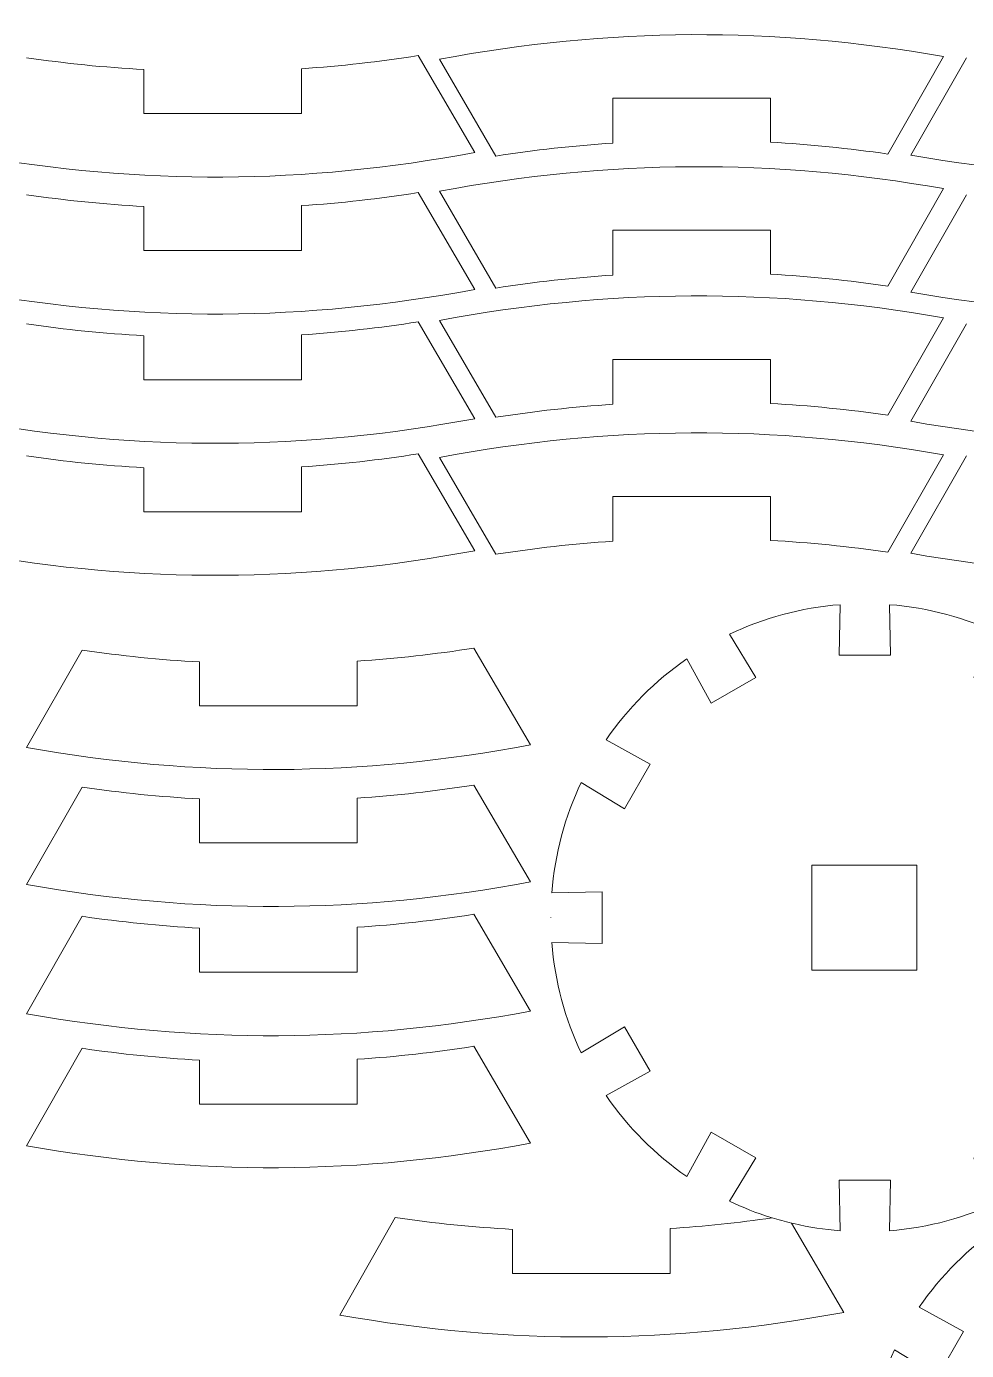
# Model space of a CAD drawing. Header units: centimetres. Extents: x -226 to -75, y 0 to 222.
# Drawn here: x -209.18 to -204.71, y 79.47 to 85.77 of the extents above; entities that cross this region are included whole.
import ezdxf

# ---------------------------------------------------------------- set-up
doc = ezdxf.new("R2010")
doc.units = ezdxf.units.CM
doc.header["$MEASUREMENT"] = 0
doc.layers.add('layer 1', color=7, linetype='Continuous')

msp = doc.modelspace()

# ---------------------------------------------------------------- linework, layer by layer
at = {"layer": 'layer 1', "color": 242, "lineweight": 9}
for points in [[(-207.21441, 85.61864), (-206.40348, 85.77051), (-205.62861, 85.77457), (-204.81616, 85.63116)], [(-207.87088, 85.57372), (-207.6844, 85.58599), (-207.49947, 85.60667), (-207.31486, 85.63574)], [(-207.31487, 85.63573), (-207.31487, 85.63573), (-207.04553, 85.17486), (-207.04553, 85.17486)], [(-209.17929, 85.62594), (-208.9938, 85.59874), (-208.80806, 85.57998), (-208.62088, 85.56964)], [(-207.87088, 85.57372), (-207.87088, 85.57372), (-207.87088, 85.36032), (-207.87088, 85.36032)], [(-206.94508, 85.15769), (-206.94508, 85.15769), (-207.21442, 85.61863), (-207.21442, 85.61863)], [(-204.81615, 85.63118), (-204.81615, 85.63118), (-205.08062, 85.16745), (-205.08062, 85.16745)], [(-204.97059, 85.16223), (-204.97059, 85.16223), (-204.70608, 85.62596), (-204.70608, 85.62596)], [(-208.62088, 85.36033), (-208.62088, 85.36033), (-208.62088, 85.56966), (-208.62088, 85.56966)], [(-206.38907, 85.2197), (-206.38907, 85.2197), (-206.38907, 85.43309), (-206.38907, 85.43309)], [(-206.38907, 85.43309), (-206.38907, 85.43309), (-205.63907, 85.43309), (-205.63907, 85.43309)], [(-205.63908, 85.43309), (-205.63908, 85.43309), (-205.63908, 85.22368), (-205.63908, 85.22368)], [(-207.87088, 85.36033), (-207.87088, 85.36033), (-208.62088, 85.36033), (-208.62088, 85.36033)], [(-206.38907, 85.2197), (-206.57552, 85.20735), (-206.76048, 85.18675), (-206.94509, 85.15768)], [(-205.08062, 85.16747), (-205.26611, 85.19467), (-205.45189, 85.21337), (-205.63907, 85.2237)], [(-207.04554, 85.17484), (-207.85647, 85.0229), (-208.63131, 85.01884), (-209.44379, 85.16225)], [(-207.21441, 84.99033), (-206.40348, 85.14227), (-205.62861, 85.14632), (-204.81616, 85.00285)], [(-202.57232, 85.17484), (-203.38325, 85.0229), (-204.15809, 85.01884), (-204.97058, 85.16225)], [(-209.17929, 84.97406), (-208.9938, 84.94686), (-208.80806, 84.92817), (-208.62088, 84.91783)], [(-207.87088, 84.92183), (-207.6844, 84.93418), (-207.49947, 84.95478), (-207.31486, 84.98385)], [(-207.31487, 84.98385), (-207.31487, 84.98385), (-207.04553, 84.52298), (-207.04553, 84.52298)], [(-206.94508, 84.52944), (-206.94508, 84.52944), (-207.21442, 84.99031), (-207.21442, 84.99031)], [(-204.81615, 85.00286), (-204.81615, 85.00286), (-205.08062, 84.53914), (-205.08062, 84.53914)], [(-204.97059, 84.51035), (-204.97059, 84.51035), (-204.70608, 84.97408), (-204.70608, 84.97408)], [(-208.62088, 84.70845), (-208.62088, 84.70845), (-208.62088, 84.91785), (-208.62088, 84.91785)], [(-207.87088, 84.92183), (-207.87088, 84.92183), (-207.87088, 84.70844), (-207.87088, 84.70844)], [(-206.38907, 84.59145), (-206.38907, 84.59145), (-206.38907, 84.80477), (-206.38907, 84.80477)], [(-206.38907, 84.80477), (-206.38907, 84.80477), (-205.63907, 84.80477), (-205.63907, 84.80477)], [(-205.63908, 84.80477), (-205.63908, 84.80477), (-205.63908, 84.59543), (-205.63908, 84.59543)], [(-207.87088, 84.70845), (-207.87088, 84.70845), (-208.62088, 84.70845), (-208.62088, 84.70845)], [(-206.38907, 84.59145), (-206.57552, 84.5791), (-206.76048, 84.5585), (-206.94509, 84.52943)], [(-205.08062, 84.53915), (-205.26611, 84.56642), (-205.45189, 84.58512), (-205.63907, 84.59546)], [(-207.04554, 84.52296), (-207.85647, 84.37102), (-208.63131, 84.36696), (-209.44379, 84.51037)], [(-207.21441, 84.37544), (-206.40348, 84.52739), (-205.62861, 84.53137), (-204.81616, 84.38797)], [(-202.57232, 84.52296), (-203.38325, 84.37102), (-204.15809, 84.36696), (-204.97058, 84.51037)], [(-206.94508, 83.91456), (-206.94508, 83.91456), (-207.21442, 84.37543), (-207.21442, 84.37543)], [(-204.81615, 84.38798), (-204.81615, 84.38798), (-205.08062, 83.92426), (-205.08062, 83.92426)], [(-209.17929, 84.35918), (-208.9938, 84.33198), (-208.80806, 84.31328), (-208.62088, 84.30295)], [(-207.87088, 84.30696), (-207.6844, 84.3193), (-207.49947, 84.33991), (-207.31486, 84.36897)], [(-207.31487, 84.36897), (-207.31487, 84.36897), (-207.04553, 83.9081), (-207.04553, 83.9081)], [(-204.97059, 83.89547), (-204.97059, 83.89547), (-204.70608, 84.3592), (-204.70608, 84.3592)], [(-208.62088, 84.09356), (-208.62088, 84.09356), (-208.62088, 84.30297), (-208.62088, 84.30297)], [(-207.87088, 84.30696), (-207.87088, 84.30696), (-207.87088, 84.09356), (-207.87088, 84.09356)], [(-206.38907, 83.9765), (-206.38907, 83.9765), (-206.38907, 84.1899), (-206.38907, 84.1899)], [(-206.38907, 84.18989), (-206.38907, 84.18989), (-205.63907, 84.18989), (-205.63907, 84.18989)], [(-205.63908, 84.18989), (-205.63908, 84.18989), (-205.63908, 83.98055), (-205.63908, 83.98055)], [(-207.87088, 84.09356), (-207.87088, 84.09356), (-208.62088, 84.09356), (-208.62088, 84.09356)], [(-206.38907, 83.9765), (-206.57552, 83.96423), (-206.76048, 83.94355), (-206.94509, 83.91455)], [(-205.08062, 83.92427), (-205.26611, 83.95147), (-205.45189, 83.97024), (-205.63907, 83.98058)], [(-207.04554, 83.90808), (-207.85647, 83.75614), (-208.63131, 83.75208), (-209.44379, 83.89549)], [(-207.21441, 83.72356), (-206.40348, 83.8755), (-205.62861, 83.87956), (-204.81616, 83.73608)], [(-202.57232, 83.90808), (-203.38325, 83.75614), (-204.15809, 83.75208), (-204.97058, 83.89549)], [(-209.17929, 83.73093), (-208.9938, 83.70373), (-208.80806, 83.68497), (-208.62088, 83.67463)], [(-207.87088, 83.67871), (-207.6844, 83.69098), (-207.49947, 83.71166), (-207.31486, 83.74066)], [(-207.31487, 83.74065), (-207.31487, 83.74065), (-207.04553, 83.27978), (-207.04553, 83.27978)], [(-206.94508, 83.26268), (-206.94508, 83.26268), (-207.21442, 83.72355), (-207.21442, 83.72355)], [(-204.81615, 83.7361), (-204.81615, 83.7361), (-205.08062, 83.27245), (-205.08062, 83.27245)], [(-204.97059, 83.26722), (-204.97059, 83.26722), (-204.70608, 83.73095), (-204.70608, 83.73095)], [(-208.62088, 83.46532), (-208.62088, 83.46532), (-208.62088, 83.67465), (-208.62088, 83.67465)], [(-207.87088, 83.67871), (-207.87088, 83.67871), (-207.87088, 83.46531), (-207.87088, 83.46531)], [(-206.38907, 83.32469), (-206.38907, 83.32469), (-206.38907, 83.53801), (-206.38907, 83.53801)], [(-206.38907, 83.53801), (-206.38907, 83.53801), (-205.63907, 83.53801), (-205.63907, 83.53801)], [(-205.63908, 83.53801), (-205.63908, 83.53801), (-205.63908, 83.32867), (-205.63908, 83.32867)], [(-207.87088, 83.46532), (-207.87088, 83.46532), (-208.62088, 83.46532), (-208.62088, 83.46532)], [(-206.38907, 83.32469), (-206.57552, 83.31234), (-206.76048, 83.29174), (-206.94509, 83.26267)], [(-205.08062, 83.27246), (-205.26611, 83.29966), (-205.45189, 83.31836), (-205.63907, 83.32869)], [(-207.04554, 83.27977), (-207.85647, 83.12782), (-208.63131, 83.12384), (-209.44379, 83.26724)], [(-202.57232, 83.27977), (-203.38325, 83.12782), (-204.15809, 83.12384), (-204.97058, 83.26724)], [(-209.17884, 82.34284), (-209.17884, 82.34284), (-208.91437, 82.80649), (-208.91437, 82.80649)], [(-208.91436, 82.80648), (-208.72887, 82.77928), (-208.5431, 82.76058), (-208.35588, 82.75025)], [(-207.60591, 82.75425), (-207.41944, 82.7666), (-207.23447, 82.7872), (-207.0499, 82.81627)], [(-207.04991, 82.81626), (-207.04991, 82.81626), (-206.78057, 82.35539), (-206.78057, 82.35539)], [(-208.35588, 82.54093), (-208.35588, 82.54093), (-208.35588, 82.75027), (-208.35588, 82.75027)], [(-207.60591, 82.75425), (-207.60591, 82.75425), (-207.60591, 82.54093), (-207.60591, 82.54093)], [(-207.60591, 82.54093), (-207.60591, 82.54093), (-208.35588, 82.54093), (-208.35588, 82.54093)], [(-206.78057, 82.35538), (-207.5915, 82.20343), (-208.36634, 82.19938), (-209.17883, 82.34285)], [(-209.17884, 81.69096), (-209.17884, 81.69096), (-208.91437, 82.15468), (-208.91437, 82.15468)], [(-208.91436, 82.15467), (-208.72887, 82.12747), (-208.5431, 82.1087), (-208.35588, 82.09836)], [(-207.60591, 82.10244), (-207.41944, 82.11471), (-207.23447, 82.13539), (-207.0499, 82.16438)], [(-207.04991, 82.16438), (-207.04991, 82.16438), (-206.78057, 81.70351), (-206.78057, 81.70351)], [(-208.35588, 81.88905), (-208.35588, 81.88905), (-208.35588, 82.09839), (-208.35588, 82.09839)], [(-207.60591, 82.10244), (-207.60591, 82.10244), (-207.60591, 81.88904), (-207.60591, 81.88904)], [(-207.60591, 81.88905), (-207.60591, 81.88905), (-208.35588, 81.88905), (-208.35588, 81.88905)], [(-205.44239, 81.28312), (-205.44239, 81.28312), (-205.44239, 81.78315), (-205.44239, 81.78315)], [(-205.44239, 81.78314), (-205.44239, 81.78314), (-204.94237, 81.78314), (-204.94237, 81.78314)], [(-204.94237, 81.78314), (-204.94237, 81.78314), (-204.94237, 81.28312), (-204.94237, 81.28312)], [(-206.78057, 81.70349), (-207.5915, 81.55155), (-208.36634, 81.54757), (-209.17883, 81.69097)], [(-209.17884, 81.07608), (-209.17884, 81.07608), (-208.91437, 81.5398), (-208.91437, 81.5398)], [(-208.91436, 81.53978), (-208.72887, 81.51251), (-208.5431, 81.49382), (-208.35588, 81.48348)], [(-207.60591, 81.48749), (-207.41944, 81.49984), (-207.23447, 81.52044), (-207.0499, 81.54951)], [(-207.04991, 81.5495), (-207.04991, 81.5495), (-206.78057, 81.08863), (-206.78057, 81.08863)], [(-208.35588, 81.27417), (-208.35588, 81.27417), (-208.35588, 81.48351), (-208.35588, 81.48351)], [(-207.60591, 81.48749), (-207.60591, 81.48749), (-207.60591, 81.27416), (-207.60591, 81.27416)], [(-207.60591, 81.27417), (-207.60591, 81.27417), (-208.35588, 81.27417), (-208.35588, 81.27417)], [(-204.94237, 81.28312), (-204.94237, 81.28312), (-205.4424, 81.28312), (-205.4424, 81.28312)], [(-206.78057, 81.08861), (-207.5915, 80.93667), (-208.36634, 80.93262), (-209.17883, 81.07609)], [(-209.17884, 80.44776), (-209.17884, 80.44776), (-208.91437, 80.91148), (-208.91437, 80.91148)], [(-208.91436, 80.91147), (-208.72887, 80.88427), (-208.5431, 80.86557), (-208.35588, 80.85524)], [(-207.60591, 80.85924), (-207.41944, 80.87159), (-207.23447, 80.89219), (-207.0499, 80.92126)], [(-207.04991, 80.92125), (-207.04991, 80.92125), (-206.78057, 80.46031), (-206.78057, 80.46031)], [(-208.35588, 80.64585), (-208.35588, 80.64585), (-208.35588, 80.85526), (-208.35588, 80.85526)], [(-207.60591, 80.85924), (-207.60591, 80.85924), (-207.60591, 80.64585), (-207.60591, 80.64585)], [(-207.60591, 80.64585), (-207.60591, 80.64585), (-208.35588, 80.64585), (-208.35588, 80.64585)], [(-206.78057, 80.4603), (-207.5915, 80.30843), (-208.36634, 80.30437), (-209.17883, 80.44778)], [(-207.68866, 79.6423), (-207.68866, 79.6423), (-207.42419, 80.10595), (-207.42419, 80.10595)], [(-207.42419, 80.10594), (-207.2387, 80.07874), (-207.05292, 80.06004), (-206.8657, 80.0497)], [(-206.11574, 80.05371), (-205.95336, 80.06446), (-205.79214, 80.08148), (-205.6313, 80.10489)], [(-206.8657, 79.84039), (-206.8657, 79.84039), (-206.8657, 80.04973), (-206.8657, 80.04973)], [(-206.11574, 80.05371), (-206.11574, 80.05371), (-206.11574, 79.84038), (-206.11574, 79.84038)], [(-205.53865, 80.07963), (-205.53865, 80.07963), (-205.29039, 79.65485), (-205.29039, 79.65485)], [(-206.11574, 79.84039), (-206.11574, 79.84039), (-206.86571, 79.84039), (-206.86571, 79.84039)], [(-205.2904, 79.65484), (-206.10133, 79.5029), (-206.87617, 79.49884), (-207.68865, 79.64231)]]:
    msp.add_open_spline(points, degree=3, dxfattribs=at)
for points, knots in [([(-206.21096, 82.26415), (-206.21096, 82.26415), (-206.33348, 82.05199), (-206.33348, 82.05199), (-206.33348, 82.05199), (-206.33348, 82.05199), (-206.53936, 82.17659), (-206.53936, 82.17659), (-206.53936, 82.17659), (-206.61641, 82.01519), (-206.66502, 81.83778), (-206.67959, 81.65078), (-206.67959, 81.65078), (-206.67959, 81.65078), (-206.43963, 81.65568), (-206.43963, 81.65568), (-206.43963, 81.65568), (-206.43963, 81.65568), (-206.43963, 81.41067), (-206.43963, 81.41067), (-206.43963, 81.41067), (-206.43963, 81.41067), (-206.67963, 81.41561), (-206.67963, 81.41561), (-206.67963, 81.41561), (-206.66502, 81.22861), (-206.61645, 81.05119), (-206.5394, 80.88983), (-206.5394, 80.88983), (-206.5394, 80.88983), (-206.33345, 81.01433), (-206.33345, 81.01433), (-206.33345, 81.01433), (-206.33345, 81.01433), (-206.21093, 80.8022), (-206.21093, 80.8022), (-206.21093, 80.8022), (-206.21093, 80.8022), (-206.4215, 80.68635), (-206.4215, 80.68635), (-206.4215, 80.68635), (-206.31778, 80.53582), (-206.18726, 80.40533), (-206.03676, 80.30154), (-206.03676, 80.30154), (-206.03676, 80.30154), (-205.9208, 80.51211), (-205.9208, 80.51211), (-205.9208, 80.51211), (-205.9208, 80.51211), (-205.70864, 80.38959), (-205.70864, 80.38959), (-205.70864, 80.38959), (-205.70864, 80.38959), (-205.83328, 80.18364), (-205.83328, 80.18364), (-205.83328, 80.18364), (-205.7704, 80.15363), (-205.70508, 80.12793), (-205.6377, 80.10687), (-205.6377, 80.10687), (-205.6377, 80.10687), (-205.6313, 80.10489), (-205.6313, 80.10489), (-205.6313, 80.10489), (-205.60082, 80.09552), (-205.56993, 80.08708), (-205.53865, 80.07963), (-205.53865, 80.07963), (-205.53865, 80.07963), (-205.52804, 80.07715), (-205.52804, 80.07715), (-205.52804, 80.07715), (-205.45634, 80.06063), (-205.38269, 80.04925), (-205.3075, 80.04338), (-205.3075, 80.04338), (-205.3075, 80.04338), (-205.31237, 80.28337), (-205.31237, 80.28337), (-205.31237, 80.28337), (-205.31237, 80.28337), (-205.06736, 80.28337), (-205.06736, 80.28337), (-205.06736, 80.28337), (-205.06736, 80.28337), (-205.07227, 80.04338), (-205.07227, 80.04338), (-205.07227, 80.04338), (-204.88526, 80.05798), (-204.70788, 80.10656), (-204.54652, 80.18364), (-204.54652, 80.18364), (-204.54652, 80.18364), (-204.67105, 80.38952), (-204.67105, 80.38952), (-204.67105, 80.38952), (-204.67105, 80.38952), (-204.45886, 80.51204), (-204.45886, 80.51204), (-204.45886, 80.51204), (-204.45886, 80.51204), (-204.343, 80.30154), (-204.343, 80.30154), (-204.343, 80.30154), (-204.19247, 80.40526), (-204.06195, 80.53575), (-203.95827, 80.68628), (-203.95827, 80.68628), (-203.95827, 80.68628), (-204.1687, 80.8022), (-204.1687, 80.8022), (-204.1687, 80.8022), (-204.1687, 80.8022), (-204.04625, 81.01433), (-204.04625, 81.01433), (-204.04625, 81.01433), (-204.04625, 81.01433), (-203.84037, 80.88976), (-203.84037, 80.88976), (-203.84037, 80.88976), (-203.76325, 81.05112), (-203.71464, 81.22857), (-203.70007, 81.41554), (-203.70007, 81.41554), (-203.70007, 81.41554), (-203.93999, 81.41067), (-203.93999, 81.41067), (-203.93999, 81.41067), (-203.93999, 81.41067), (-203.94003, 81.65568), (-203.94003, 81.65568), (-203.94003, 81.65568), (-203.94003, 81.65568), (-203.70007, 81.6507), (-203.70007, 81.6507), (-203.70007, 81.6507), (-203.71464, 81.83771), (-203.76325, 82.01512), (-203.84033, 82.17652), (-203.84033, 82.17652), (-203.84033, 82.17652), (-204.04618, 82.05199), (-204.04618, 82.05199), (-204.04618, 82.05199), (-204.04618, 82.05199), (-204.1687, 82.26415), (-204.1687, 82.26415), (-204.1687, 82.26415), (-204.1687, 82.26415), (-203.95823, 82.37997), (-203.95823, 82.37997), (-203.95823, 82.37997), (-204.06195, 82.53053), (-204.19244, 82.6611), (-204.343, 82.76478), (-204.343, 82.76478), (-204.343, 82.76478), (-204.45882, 82.55438), (-204.45882, 82.55438), (-204.45882, 82.55438), (-204.45882, 82.55438), (-204.67102, 82.67679), (-204.67102, 82.67679), (-204.67102, 82.67679), (-204.67102, 82.67679), (-204.54645, 82.88268), (-204.54645, 82.88268), (-204.54645, 82.88268), (-204.70785, 82.95972), (-204.88526, 83.00837), (-205.07227, 83.0229), (-205.07227, 83.0229), (-205.07227, 83.0229), (-205.06736, 82.78298), (-205.06736, 82.78298), (-205.06736, 82.78298), (-205.06736, 82.78298), (-205.31237, 82.78298), (-205.31237, 82.78298), (-205.31237, 82.78298), (-205.31237, 82.78298), (-205.30746, 83.0229), (-205.30746, 83.0229), (-205.30746, 83.0229), (-205.4944, 83.00837), (-205.67185, 82.95972), (-205.83317, 82.88268), (-205.83317, 82.88268), (-205.83317, 82.88268), (-205.70868, 82.67679), (-205.70868, 82.67679), (-205.70868, 82.67679), (-205.70868, 82.67679), (-205.92084, 82.55431), (-205.92084, 82.55431), (-205.92084, 82.55431), (-205.92084, 82.55431), (-206.03673, 82.76478), (-206.03673, 82.76478), (-206.03673, 82.76478), (-206.18719, 82.6611), (-206.31775, 82.53053), (-206.42147, 82.38004), (-206.42147, 82.38004), (-206.42147, 82.38004), (-206.21096, 82.26415), (-206.21096, 82.26415)], [0, 0, 0, 0, 0.0188679, 0.0188679, 0.0188679, 0.0188679, 0.0377358, 0.0377358, 0.0377358, 0.0377358, 0.0566038, 0.0566038, 0.0566038, 0.0566038, 0.0754717, 0.0754717, 0.0754717, 0.0754717, 0.0943396, 0.0943396, 0.0943396, 0.0943396, 0.1132075, 0.1132075, 0.1132075, 0.1132075, 0.1320755, 0.1320755, 0.1320755, 0.1320755, 0.1509434, 0.1509434, 0.1509434, 0.1509434, 0.1698113, 0.1698113, 0.1698113, 0.1698113, 0.1886792, 0.1886792, 0.1886792, 0.1886792, 0.2075472, 0.2075472, 0.2075472, 0.2075472, 0.2264151, 0.2264151, 0.2264151, 0.2264151, 0.245283, 0.245283, 0.245283, 0.245283, 0.2641509, 0.2641509, 0.2641509, 0.2641509, 0.2830189, 0.2830189, 0.2830189, 0.2830189, 0.3018868, 0.3018868, 0.3018868, 0.3018868, 0.3207547, 0.3207547, 0.3207547, 0.3207547, 0.3396226, 0.3396226, 0.3396226, 0.3396226, 0.3584906, 0.3584906, 0.3584906, 0.3584906, 0.3773585, 0.3773585, 0.3773585, 0.3773585, 0.3962264, 0.3962264, 0.3962264, 0.3962264, 0.4150943, 0.4150943, 0.4150943, 0.4150943, 0.4339623, 0.4339623, 0.4339623, 0.4339623, 0.4528302, 0.4528302, 0.4528302, 0.4528302, 0.4716981, 0.4716981, 0.4716981, 0.4716981, 0.490566, 0.490566, 0.490566, 0.490566, 0.509434, 0.509434, 0.509434, 0.509434, 0.5283019, 0.5283019, 0.5283019, 0.5283019, 0.5471698, 0.5471698, 0.5471698, 0.5471698, 0.5660377, 0.5660377, 0.5660377, 0.5660377, 0.5849057, 0.5849057, 0.5849057, 0.5849057, 0.6037736, 0.6037736, 0.6037736, 0.6037736, 0.6226415, 0.6226415, 0.6226415, 0.6226415, 0.6415094, 0.6415094, 0.6415094, 0.6415094, 0.6603774, 0.6603774, 0.6603774, 0.6603774, 0.6792453, 0.6792453, 0.6792453, 0.6792453, 0.6981132, 0.6981132, 0.6981132, 0.6981132, 0.7169811, 0.7169811, 0.7169811, 0.7169811, 0.7358491, 0.7358491, 0.7358491, 0.7358491, 0.754717, 0.754717, 0.754717, 0.754717, 0.7735849, 0.7735849, 0.7735849, 0.7735849, 0.7924528, 0.7924528, 0.7924528, 0.7924528, 0.8113208, 0.8113208, 0.8113208, 0.8113208, 0.8301887, 0.8301887, 0.8301887, 0.8301887, 0.8490566, 0.8490566, 0.8490566, 0.8490566, 0.8679245, 0.8679245, 0.8679245, 0.8679245, 0.8867925, 0.8867925, 0.8867925, 0.8867925, 0.9056604, 0.9056604, 0.9056604, 0.9056604, 0.9245283, 0.9245283, 0.9245283, 0.9245283, 0.9433962, 0.9433962, 0.9433962, 0.9433962, 0.9622642, 0.9622642, 0.9622642, 0.9622642, 1, 1, 1, 1]), ([(-206.68463, 81.53386), (-206.68463, 81.53358), (-206.68466, 81.53336), (-206.68466, 81.53315), (-206.68466, 81.53315), (-206.68466, 81.53291), (-206.68463, 81.53269), (-206.68463, 81.53248), (-206.68463, 81.53248), (-206.68463, 81.53248), (-206.68463, 81.53386), (-206.68463, 81.53386)], [0, 0, 0, 0, 0.25, 0.25, 0.25, 0.25, 0.5, 0.5, 0.5, 0.5, 1, 1, 1, 1]), ([(-204.72078, 79.56361), (-204.72078, 79.56361), (-204.8433, 79.35145), (-204.8433, 79.35145), (-204.8433, 79.35145), (-204.8433, 79.35145), (-205.04918, 79.47605), (-205.04918, 79.47605), (-205.04918, 79.47605), (-205.12623, 79.31465), (-205.17484, 79.13724), (-205.18941, 78.95023), (-205.18941, 78.95023), (-205.18941, 78.95023), (-204.94945, 78.95514), (-204.94945, 78.95514), (-204.94945, 78.95514), (-204.94945, 78.95514), (-204.94945, 78.71013), (-204.94945, 78.71013), (-204.94945, 78.71013), (-204.94945, 78.71013), (-205.18945, 78.71507), (-205.18945, 78.71507), (-205.18945, 78.71507), (-205.17484, 78.52806), (-205.12627, 78.35065), (-205.04922, 78.18929), (-205.04922, 78.18929), (-205.04922, 78.18929), (-204.84327, 78.31379), (-204.84327, 78.31379), (-204.84327, 78.31379), (-204.84327, 78.31379), (-204.72075, 78.10166), (-204.72075, 78.10166), (-204.72075, 78.10166), (-204.72075, 78.10166), (-204.93132, 77.98581), (-204.93132, 77.98581), (-204.93132, 77.98581), (-204.8276, 77.83528), (-204.69708, 77.70479), (-204.54658, 77.601), (-204.54658, 77.601), (-204.54658, 77.601), (-204.43062, 77.81157), (-204.43062, 77.81157), (-204.43062, 77.81157), (-204.43062, 77.81157), (-204.21846, 77.68905), (-204.21846, 77.68905), (-204.21846, 77.68905), (-204.21846, 77.68905), (-204.3431, 77.4831), (-204.3431, 77.4831), (-204.3431, 77.4831), (-204.18174, 77.40609), (-204.00429, 77.35744), (-203.81732, 77.34284), (-203.81732, 77.34284), (-203.81732, 77.34284), (-203.82219, 77.58283), (-203.82219, 77.58283), (-203.82219, 77.58283), (-203.82219, 77.58283), (-203.57718, 77.58283), (-203.57718, 77.58283), (-203.57718, 77.58283), (-203.57718, 77.58283), (-203.58209, 77.34284), (-203.58209, 77.34284), (-203.58209, 77.34284), (-203.39508, 77.35744), (-203.2177, 77.40602), (-203.05634, 77.4831), (-203.05634, 77.4831), (-203.05634, 77.4831), (-203.18087, 77.68898), (-203.18087, 77.68898), (-203.18087, 77.68898), (-203.18087, 77.68898), (-202.96868, 77.8115), (-202.96868, 77.8115), (-202.96868, 77.8115), (-202.96868, 77.8115), (-202.85283, 77.601), (-202.85283, 77.601), (-202.85283, 77.601), (-202.7023, 77.70472), (-202.57177, 77.83521), (-202.46809, 77.98574), (-202.46809, 77.98574), (-202.46809, 77.98574), (-202.67852, 78.10166), (-202.67852, 78.10166), (-202.67852, 78.10166), (-202.67852, 78.10166), (-202.55607, 78.31379), (-202.55607, 78.31379), (-202.55607, 78.31379), (-202.55607, 78.31379), (-202.35019, 78.18922), (-202.35019, 78.18922), (-202.35019, 78.18922), (-202.27307, 78.35058), (-202.22446, 78.52803), (-202.20989, 78.715), (-202.20989, 78.715), (-202.20989, 78.715), (-202.44981, 78.71013), (-202.44981, 78.71013), (-202.44981, 78.71013), (-202.44981, 78.71013), (-202.44985, 78.95514), (-202.44985, 78.95514), (-202.44985, 78.95514), (-202.44985, 78.95514), (-202.20989, 78.95016), (-202.20989, 78.95016), (-202.20989, 78.95016), (-202.22446, 79.13717), (-202.27307, 79.31458), (-202.35015, 79.47598), (-202.35015, 79.47598), (-202.35015, 79.47598), (-202.556, 79.35145), (-202.556, 79.35145), (-202.556, 79.35145), (-202.556, 79.35145), (-202.67852, 79.56361), (-202.67852, 79.56361), (-202.67852, 79.56361), (-202.67852, 79.56361), (-202.46805, 79.67943), (-202.46805, 79.67943), (-202.46805, 79.67943), (-202.57177, 79.82999), (-202.70226, 79.96055), (-202.85283, 80.06424), (-202.85283, 80.06424), (-202.85283, 80.06424), (-202.96864, 79.85384), (-202.96864, 79.85384), (-202.96864, 79.85384), (-202.96864, 79.85384), (-203.18084, 79.97625), (-203.18084, 79.97625), (-203.18084, 79.97625), (-203.18084, 79.97625), (-203.05627, 80.18213), (-203.05627, 80.18213), (-203.05627, 80.18213), (-203.21767, 80.25918), (-203.39508, 80.30783), (-203.58209, 80.32236), (-203.58209, 80.32236), (-203.58209, 80.32236), (-203.57718, 80.08244), (-203.57718, 80.08244), (-203.57718, 80.08244), (-203.57718, 80.08244), (-203.82219, 80.08244), (-203.82219, 80.08244), (-203.82219, 80.08244), (-203.82219, 80.08244), (-203.81728, 80.32236), (-203.81728, 80.32236), (-203.81728, 80.32236), (-204.00422, 80.30783), (-204.18167, 80.25918), (-204.34299, 80.18213), (-204.34299, 80.18213), (-204.34299, 80.18213), (-204.2185, 79.97625), (-204.2185, 79.97625), (-204.2185, 79.97625), (-204.2185, 79.97625), (-204.43066, 79.85377), (-204.43066, 79.85377), (-204.43066, 79.85377), (-204.43066, 79.85377), (-204.54655, 80.06424), (-204.54655, 80.06424), (-204.54655, 80.06424), (-204.69701, 79.96055), (-204.82757, 79.82999), (-204.93129, 79.6795), (-204.93129, 79.6795), (-204.93129, 79.6795), (-204.72078, 79.56361), (-204.72078, 79.56361)], [0, 0, 0, 0, 0.0204082, 0.0204082, 0.0204082, 0.0204082, 0.0408163, 0.0408163, 0.0408163, 0.0408163, 0.0612245, 0.0612245, 0.0612245, 0.0612245, 0.0816327, 0.0816327, 0.0816327, 0.0816327, 0.1020408, 0.1020408, 0.1020408, 0.1020408, 0.122449, 0.122449, 0.122449, 0.122449, 0.1428571, 0.1428571, 0.1428571, 0.1428571, 0.1632653, 0.1632653, 0.1632653, 0.1632653, 0.1836735, 0.1836735, 0.1836735, 0.1836735, 0.2040816, 0.2040816, 0.2040816, 0.2040816, 0.2244898, 0.2244898, 0.2244898, 0.2244898, 0.244898, 0.244898, 0.244898, 0.244898, 0.2653061, 0.2653061, 0.2653061, 0.2653061, 0.2857143, 0.2857143, 0.2857143, 0.2857143, 0.3061224, 0.3061224, 0.3061224, 0.3061224, 0.3265306, 0.3265306, 0.3265306, 0.3265306, 0.3469388, 0.3469388, 0.3469388, 0.3469388, 0.3673469, 0.3673469, 0.3673469, 0.3673469, 0.3877551, 0.3877551, 0.3877551, 0.3877551, 0.4081633, 0.4081633, 0.4081633, 0.4081633, 0.4285714, 0.4285714, 0.4285714, 0.4285714, 0.4489796, 0.4489796, 0.4489796, 0.4489796, 0.4693878, 0.4693878, 0.4693878, 0.4693878, 0.4897959, 0.4897959, 0.4897959, 0.4897959, 0.5102041, 0.5102041, 0.5102041, 0.5102041, 0.5306122, 0.5306122, 0.5306122, 0.5306122, 0.5510204, 0.5510204, 0.5510204, 0.5510204, 0.5714286, 0.5714286, 0.5714286, 0.5714286, 0.5918367, 0.5918367, 0.5918367, 0.5918367, 0.6122449, 0.6122449, 0.6122449, 0.6122449, 0.6326531, 0.6326531, 0.6326531, 0.6326531, 0.6530612, 0.6530612, 0.6530612, 0.6530612, 0.6734694, 0.6734694, 0.6734694, 0.6734694, 0.6938776, 0.6938776, 0.6938776, 0.6938776, 0.7142857, 0.7142857, 0.7142857, 0.7142857, 0.7346939, 0.7346939, 0.7346939, 0.7346939, 0.755102, 0.755102, 0.755102, 0.755102, 0.7755102, 0.7755102, 0.7755102, 0.7755102, 0.7959184, 0.7959184, 0.7959184, 0.7959184, 0.8163265, 0.8163265, 0.8163265, 0.8163265, 0.8367347, 0.8367347, 0.8367347, 0.8367347, 0.8571429, 0.8571429, 0.8571429, 0.8571429, 0.877551, 0.877551, 0.877551, 0.877551, 0.8979592, 0.8979592, 0.8979592, 0.8979592, 0.9183673, 0.9183673, 0.9183673, 0.9183673, 0.9387755, 0.9387755, 0.9387755, 0.9387755, 0.9591837, 0.9591837, 0.9591837, 0.9591837, 1, 1, 1, 1])]:
    msp.add_open_spline(points, degree=3, knots=knots, dxfattribs=at)

doc.saveas('drawing.dxf')
